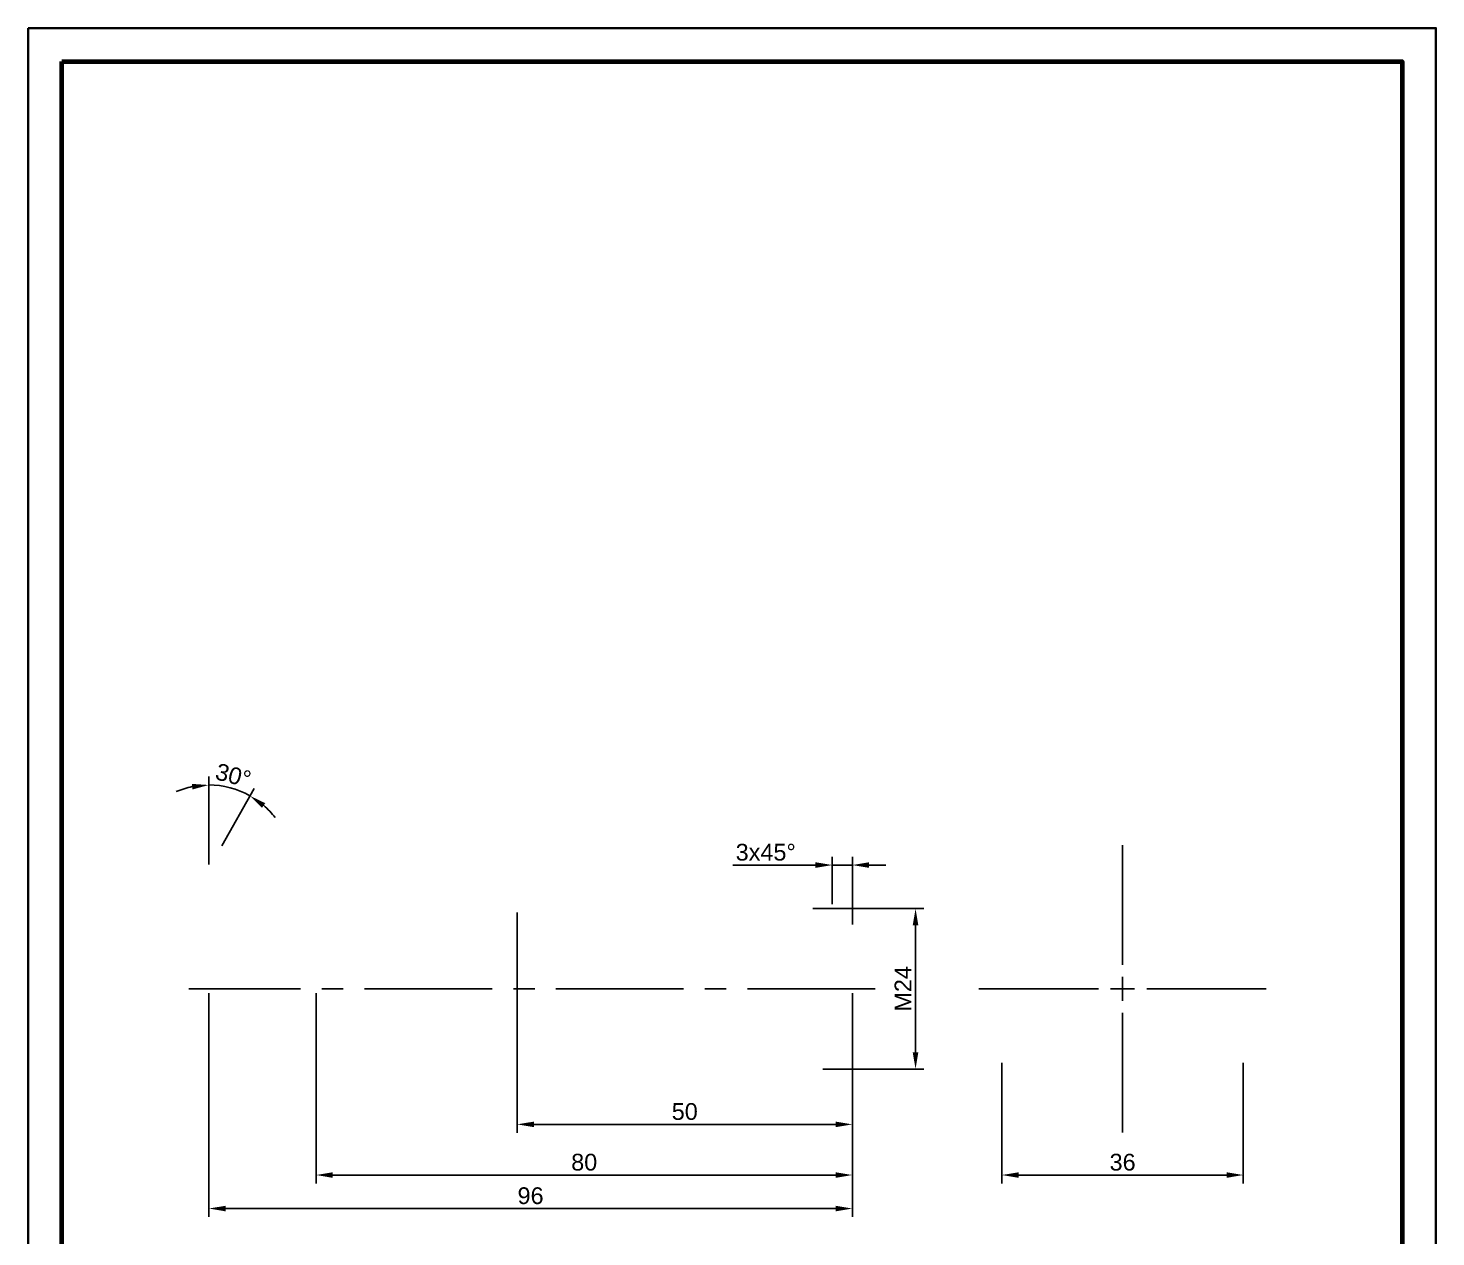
# Paper-space layout 'Układ3' of a CAD drawing. Header units: millimetres. Extents: x 0 to 210, y 0 to 297.
# Drawn here: x 0 to 210, y 116.7 to 297 of the extents above; entities that cross this region are included whole.
import ezdxf

# ---------------------------------------------------------------- set-up
doc = ezdxf.new("R2010")
doc.units = ezdxf.units.MM
doc.linetypes.add('CENTER2', pattern=[28.575, 19.05, -3.175, 3.175, -3.175])
doc.layers.add('PDF _Geometria', color=7, linetype='Continuous')
doc.layers.add('PDF _Wypełnienia brył', color=7, linetype='Continuous')
doc.styles.get("Standard").update_dxf_attribs({"font": 'arial.ttf'})
doc.dimstyles.new('ISO-25', dxfattribs={"dimtxt": 2.5, "dimasz": 2.5, "dimexe": 1.25, "dimexo": 0.625, "dimtad": 1, "dimtxsty": 'Standard', "dimcen": 2.5, "dimadec": 0, "dimazin": 0, "dimtfac": 1, "dimtmove": 0, "dimatfit": 3, "dimfxl": 1, "dimarcsym": 0})

# ---------------------------------------------------------------- blocks, each defined once
blk = doc.blocks.new('*U7')
at = {"layer": 'PDF _Wypełnienia brył', "color": 0, "linetype": 'CENTER2', "transparency": 16777216}
for p, q in [((0, 3.59), (0, 21.44)), ((-21.44, 0), (-3.59, 0)), ((3.59, 0), (21.44, 0)), ((0, -21.44), (0, -3.59))]:
    blk.add_line(p, q, dxfattribs=at)
at = {"layer": 'PDF _Wypełnienia brył', "color": 0, "linetype": 'Continuous', "transparency": 16777216}
for p, q in [((-1.79, 0), (1.79, 0)), ((0, -1.79), (0, 1.79))]:
    blk.add_line(p, q, dxfattribs=at)
blk = doc.blocks.new('*U10')
at = {"layer": 'PDF _Wypełnienia brył', "color": 0, "linetype": 'CENTER2', "transparency": 16777216}
blk.add_line((68.16, 0), (-34.21, 0), dxfattribs=at)
blk = doc.blocks.new('*D16')
at = {"layer": 'Defpoints', "color": 0, "transparency": 16777216}
for p in [(26.95, 153.66), (122.95, 153.66), (122.95, 120.88)]:
    blk.add_point(p, dxfattribs=at)
at = {"layer": 'PDF _Wypełnienia brył', "color": 0, "lineweight": -2, "transparency": 16777216}
for p, q in [((26.95, 153.03), (26.95, 119.63)), ((122.95, 153.03), (122.95, 119.63)), ((29.45, 120.88), (120.45, 120.88))]:
    blk.add_line(p, q, dxfattribs=at)
at = {"layer": 'PDF _Wypełnienia brył', "color": 0, "transparency": 16777216}
for points in [[(29.45, 121.29), (29.45, 120.46), (26.95, 120.88)], [(120.45, 121.29), (120.45, 120.46), (122.95, 120.88)]]:
    blk.add_solid(points, dxfattribs=at)
at = {"layer": 'PDF _Wypełnienia brył', "color": 0, "transparency": 16777216, "insert": (74.95, 122.78), "char_height": 2.5, "attachment_point": 5}
blk.add_mtext('96', dxfattribs=at)
blk = doc.blocks.new('*D18')
at = {"layer": 'Defpoints', "color": 0, "transparency": 16777216}
for p in [(42.95, 153.66), (122.95, 153.66), (122.95, 125.88)]:
    blk.add_point(p, dxfattribs=at)
at = {"layer": 'PDF _Wypełnienia brył', "color": 0, "lineweight": -2, "transparency": 16777216}
for p, q in [((42.95, 153.03), (42.95, 124.63)), ((122.95, 153.03), (122.95, 124.63)), ((45.45, 125.88), (120.45, 125.88))]:
    blk.add_line(p, q, dxfattribs=at)
at = {"layer": 'PDF _Wypełnienia brył', "color": 0, "transparency": 16777216}
for points in [[(45.45, 126.29), (45.45, 125.46), (42.95, 125.88)], [(120.45, 126.29), (120.45, 125.46), (122.95, 125.88)]]:
    blk.add_solid(points, dxfattribs=at)
at = {"layer": 'PDF _Wypełnienia brył', "color": 0, "transparency": 16777216, "insert": (82.95, 127.78), "char_height": 2.5, "attachment_point": 5}
blk.add_mtext('80', dxfattribs=at)
blk = doc.blocks.new('*D20')
at = {"layer": 'Defpoints', "color": 0, "transparency": 16777216}
for p in [(72.95, 165.66), (122.95, 153.66), (72.95, 133.44)]:
    blk.add_point(p, dxfattribs=at)
at = {"layer": 'PDF _Wypełnienia brył', "color": 0, "lineweight": -2, "transparency": 16777216}
for p, q in [((72.95, 165.03), (72.95, 132.19)), ((122.95, 153.03), (122.95, 132.19)), ((120.45, 133.44), (75.45, 133.44))]:
    blk.add_line(p, q, dxfattribs=at)
at = {"layer": 'PDF _Wypełnienia brył', "color": 0, "transparency": 16777216}
for points in [[(75.45, 133.85), (75.45, 133.02), (72.95, 133.44)], [(120.45, 133.85), (120.45, 133.02), (122.95, 133.44)]]:
    blk.add_solid(points, dxfattribs=at)
at = {"layer": 'PDF _Wypełnienia brył', "color": 0, "transparency": 16777216, "insert": (97.95, 135.34), "char_height": 2.5, "attachment_point": 5}
blk.add_mtext('50', dxfattribs=at)
blk = doc.blocks.new('*D23')
at = {"layer": 'Defpoints', "color": 0, "transparency": 16777216}
for p in [(119.95, 172.13), (119.95, 165.66), (122.95, 162.66)]:
    blk.add_point(p, dxfattribs=at)
at = {"layer": 'PDF _Wypełnienia brył', "color": 0, "lineweight": -2, "transparency": 16777216}
for p, q in [((119.95, 166.28), (119.95, 173.38)), ((122.95, 163.28), (122.95, 173.38)), ((117.45, 172.13), (105.11, 172.13)), ((122.95, 172.13), (119.95, 172.13)), ((125.45, 172.13), (127.95, 172.13))]:
    blk.add_line(p, q, dxfattribs=at)
at = {"layer": 'PDF _Wypełnienia brył', "color": 0, "transparency": 16777216}
for points in [[(117.45, 172.55), (117.45, 171.71), (119.95, 172.13)], [(125.45, 172.55), (125.45, 171.71), (122.95, 172.13)]]:
    blk.add_solid(points, dxfattribs=at)
at = {"layer": 'PDF _Wypełnienia brył', "color": 0, "transparency": 16777216, "insert": (110.03, 174.03), "char_height": 2.5, "attachment_point": 5}
blk.add_mtext('3x45%%D', dxfattribs=at)
blk = doc.blocks.new('*D24')
at = {"layer": 'Defpoints', "color": 0, "transparency": 16777216}
for p in [(31.15, 183.35), (28.56, 174.44), (26.95, 171.6), (26.95, 171.6), (26.95, 135.72)]:
    blk.add_point(p, dxfattribs=at)
at = {"layer": 'PDF _Wypełnienia brył', "color": 0, "lineweight": -2, "transparency": 16777216}
for p, q in [((26.95, 172.22), (26.95, 185.32)), ((28.87, 174.99), (33.7, 183.55))]:
    blk.add_line(p, q, dxfattribs=at)
for start, end in [(101.5003, 113.0005), (60.5334, 90), (37.5329, 49.0331)]:
    blk.add_arc((26.95, 171.6), 12.48, start, end, dxfattribs=at)
at = {"layer": 'PDF _Wypełnienia brył', "color": 0, "transparency": 16777216}
for points in [[(24.42, 184.24), (24.51, 183.41), (26.95, 184.07)], [(34.89, 180.68), (35.37, 181.36), (33.09, 182.46)]]:
    blk.add_solid(points, dxfattribs=at)
at = {"layer": 'PDF _Wypełnienia brył', "color": 0, "transparency": 16777216, "insert": (30.61, 185.5), "char_height": 2.5, "attachment_point": 5, "rotation": 345.2667}
blk.add_mtext('30%%D', dxfattribs=at)
blk = doc.blocks.new('*D25')
at = {"layer": 'Defpoints', "color": 0, "transparency": 16777216}
for p in [(116.41, 165.63), (117.91, 141.69), (132.38, 141.69)]:
    blk.add_point(p, dxfattribs=at)
at = {"layer": 'PDF _Wypełnienia brył', "color": 0, "lineweight": -2, "transparency": 16777216}
for p, q in [((117.04, 165.63), (133.63, 165.63)), ((132.38, 163.13), (132.38, 144.19)), ((118.54, 141.69), (133.63, 141.69))]:
    blk.add_line(p, q, dxfattribs=at)
at = {"layer": 'PDF _Wypełnienia brył', "color": 0, "transparency": 16777216}
for points in [[(131.96, 163.13), (132.8, 163.13), (132.38, 165.63)], [(131.96, 144.19), (132.8, 144.19), (132.38, 141.69)]]:
    blk.add_solid(points, dxfattribs=at)
at = {"layer": 'PDF _Wypełnienia brył', "color": 0, "transparency": 16777216, "insert": (130.5, 153.66), "char_height": 2.5, "attachment_point": 5, "rotation": 90}
blk.add_mtext('M24', dxfattribs=at)
blk = doc.blocks.new('*D26')
at = {"layer": 'Defpoints', "color": 0, "transparency": 16777216}
for p in [(145.27, 143.27), (181.27, 143.27), (181.27, 125.88)]:
    blk.add_point(p, dxfattribs=at)
at = {"layer": 'PDF _Wypełnienia brył', "color": 0, "lineweight": -2, "transparency": 16777216}
for p, q in [((145.27, 142.64), (145.27, 124.63)), ((181.27, 142.64), (181.27, 124.63)), ((147.77, 125.88), (178.77, 125.88))]:
    blk.add_line(p, q, dxfattribs=at)
at = {"layer": 'PDF _Wypełnienia brył', "color": 0, "transparency": 16777216}
for points in [[(147.77, 126.29), (147.77, 125.46), (145.27, 125.88)], [(178.77, 126.29), (178.77, 125.46), (181.27, 125.88)]]:
    blk.add_solid(points, dxfattribs=at)
at = {"layer": 'PDF _Wypełnienia brył', "color": 0, "transparency": 16777216, "insert": (163.27, 127.78), "char_height": 2.5, "attachment_point": 5}
blk.add_mtext('36', dxfattribs=at)

psp = doc.layouts.new('Układ3')

# ---------------------------------------------------------------- linework, layer by layer
at = {"layer": 'PDF _Geometria', "lineweight": 35}
psp.add_lwpolyline([(-0.002, 297), (209.998, 297), (209.998, 0), (-0.002, 0)], close=True, dxfattribs=at)
at = {"layer": 'PDF _Geometria', "lineweight": 70}
psp.add_lwpolyline([(4.998, 292), (204.998, 292), (204.998, 5), (4.998, 5)], close=True, dxfattribs=at)

# ---------------------------------------------------------------- block references
at = {"layer": 'PDF _Wypełnienia brył', "linetype": 'CENTER2'}
for name, p in [('*U7', (163.269, 153.66)), ('*U10', (58.202, 153.66))]:
    psp.add_blockref(name, p, dxfattribs=at)

# ---------------------------------------------------------------- dimensions: what is measured, and where the dimension line sits
at = {"layer": 'PDF _Wypełnienia brył'}
dim = psp.add_angular_dim_2l(base=(31.145, 183.348), line1=((26.951, 171.598), (28.559, 174.444)), line2=((26.951, 171.598), (26.951, 135.721)), text='30%%D', dimstyle='ISO-25', dxfattribs=at)
dim.commit()
dim.dimension.update_dxf_attribs({"geometry": '*D24', "text_midpoint": (30.608, 185.504)})
dim = psp.add_linear_dim(base=(119.951, 172.129), p1=(122.951, 162.66), p2=(119.951, 165.66), text='<>x45%%D', dimstyle='ISO-25', override={"dimlfac": -1}, dxfattribs=at)
dim.commit()
dim.dimension.update_dxf_attribs({"geometry": '*D23', "text_midpoint": (110.03, 174.032)})
for base, p1, p2, picture, middle in [((72.951, 133.437), (122.951, 153.66), (72.951, 165.66), '*D20', (97.951, 135.339)), ((122.951, 120.875), (26.951, 153.66), (122.951, 153.66), '*D16', (74.951, 122.776)), ((122.951, 125.875), (42.951, 153.66), (122.951, 153.66), '*D18', (82.951, 127.776)), ((181.269, 125.875), (145.269, 143.267), (181.269, 143.267), '*D26', (163.269, 127.777))]:
    dim = psp.add_linear_dim(base=base, p1=p1, p2=p2, dimstyle='ISO-25', override={"dimlfac": -1}, dxfattribs=at)
    dim.commit()
    dim.dimension.update_dxf_attribs({"geometry": picture, "text_midpoint": middle})
dim = psp.add_linear_dim(base=(132.38, 141.687), p1=(116.414, 165.632), p2=(117.914, 141.687), angle=90, text='M24', dimstyle='ISO-25', override={"dimlfac": -1}, dxfattribs=at)
dim.commit()
dim.dimension.update_dxf_attribs({"geometry": '*D25', "text_midpoint": (130.5, 153.66)})

doc.saveas('drawing.dxf')
